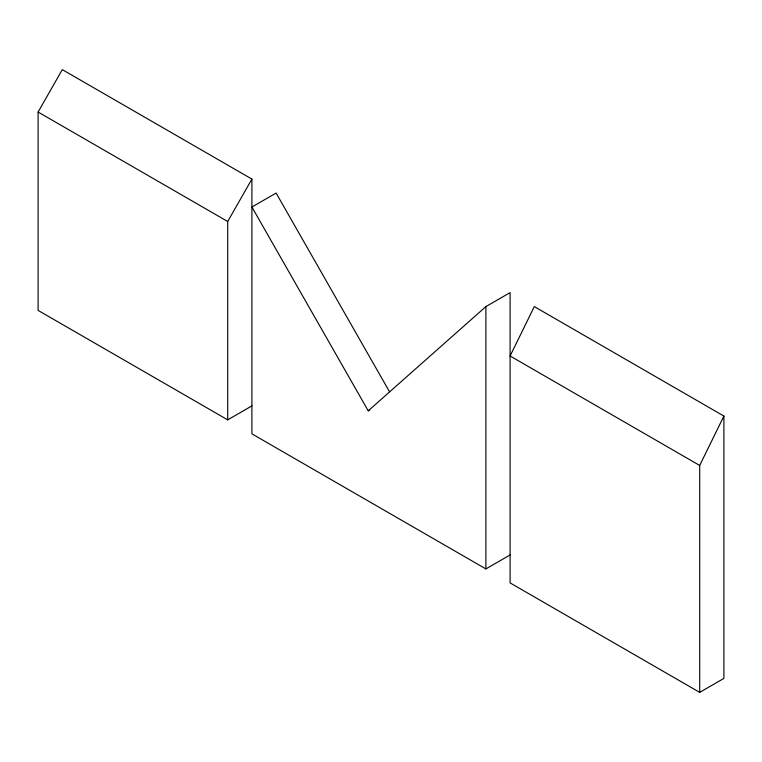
<?xml version="1.0" encoding="UTF-8"?>
<svg xmlns="http://www.w3.org/2000/svg" width="762" height="762" viewBox="0 0 762 762"><rect width="100%" height="100%" fill="white"/><g stroke="black" fill="none" stroke-linecap="round" stroke-linejoin="round"><path stroke-width="1.14" d="M699.697 465.458L723.9 416.062L534.295 306.591L510.092 355.987L699.697 465.458L699.697 692.372L510.092 582.901L510.092 292.618L485.889 306.591L368.237 410.832L251.908 207.035L276.111 193.062L389.506 391.725M251.908 405.889L227.705 419.862L38.1 310.401L38.1 112.043L62.303 69.628L251.908 179.089L251.908 433.845L485.889 568.928L510.092 554.955M227.705 419.862L227.705 221.494L251.908 179.089M368.237 410.832L369.751 409.966M699.697 692.372L723.9 678.39L723.9 416.062M38.1 112.043L227.705 221.494M485.889 306.591L485.889 568.928"/></g></svg>
